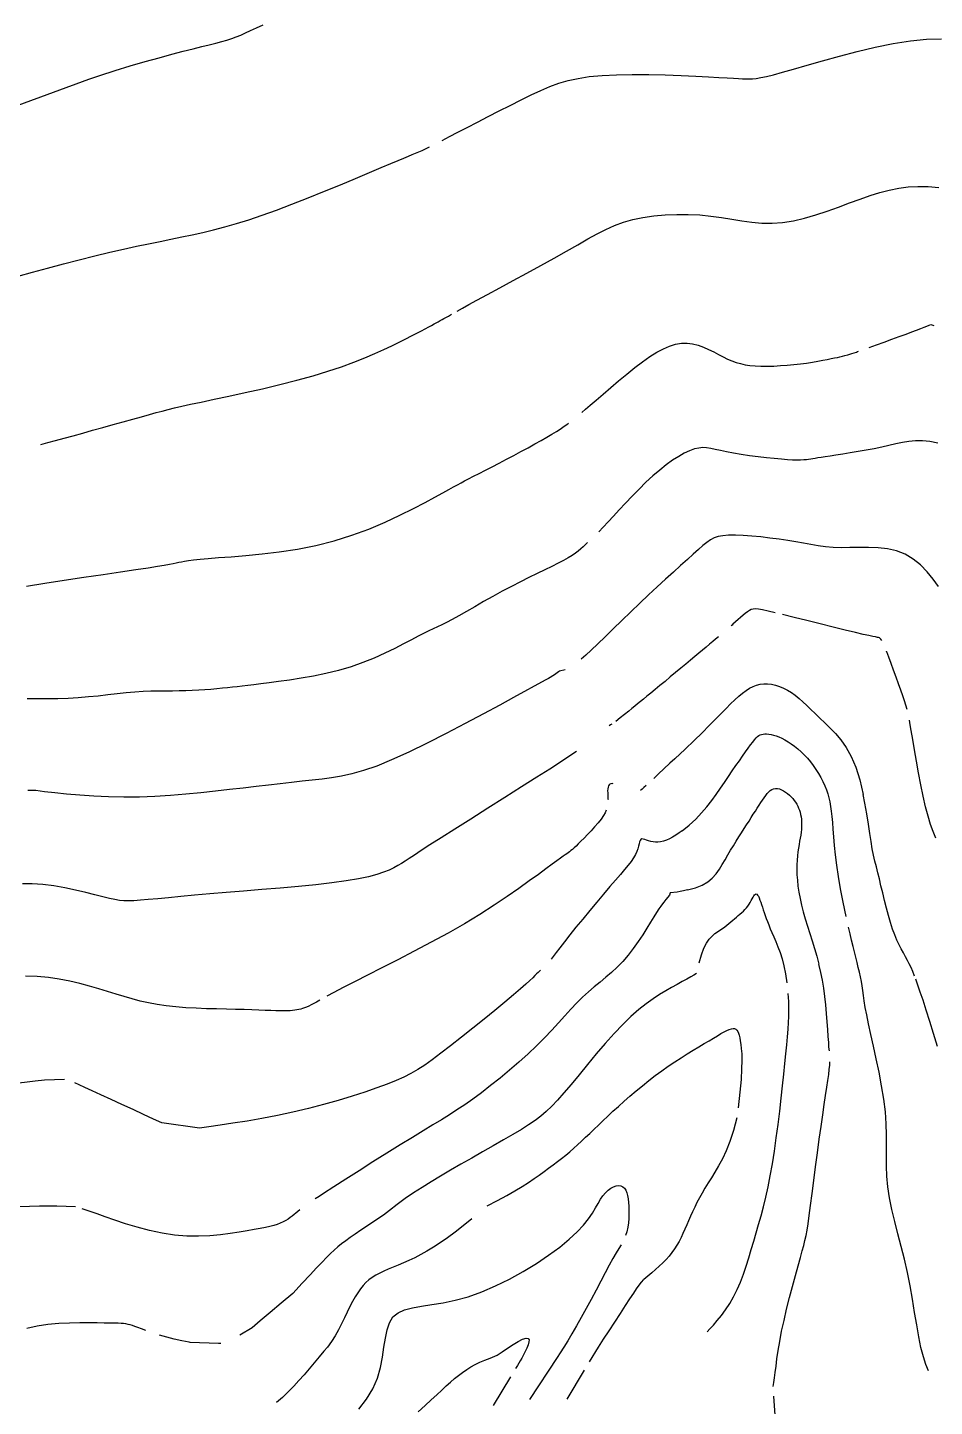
# Model space of a CAD drawing. Header units: millimetres. Extents: x 2235526 to 2245569, y 371981 to 382303.
# Drawn here: x 2244064.1 to 2244211.5, y 378064.1 to 378288.2 of the extents above; entities that cross this region are included whole.
import ezdxf

# ---------------------------------------------------------------- set-up
doc = ezdxf.new("R2010")
doc.units = ezdxf.units.MM
doc.linetypes.add('CONTI', pattern=[0])
for name, color, linetype, transparency in [('163', 10, 'CONTI', 0.7), ('165', 10, 'CONTI', 0.7), ('167', 10, 'CONTI', 0.7), ('169', 10, 'CONTI', 0.7), ('171', 10, 'CONTI', 0.7), ('173', 10, 'CONTI', 0.7), ('175', 10, 'CONTI', 0.7), ('177', 10, 'CONTI', 0.7), ('179', 10, 'CONTI', 0.7), ('181', 10, 'CONTI', 0.7), ('183', 10, 'CONTI', 0.7), ('185', 10, 'CONTI', 0.7), ('187', 10, 'CONTI', 0.7), ('189', 10, 'CONTI', 0.7)]:
    doc.layers.add(name, color=color, linetype=linetype, transparency=transparency)

msp = doc.modelspace()

# ---------------------------------------------------------------- linework, layer by layer
at = {"layer": '163', "elevation": 163}
for points in [[(2244139.31, 378071.95), (2244140.41, 378072.45), (2244141.23, 378073.02), (2244142.12, 378073.61), (2244143.01, 378074.18), (2244143.84, 378074.67), (2244144.57, 378075.03), (2244145.12, 378075.21), (2244145.46, 378075.18), (2244145.61, 378074.97), (2244145.6, 378074.6), (2244145.47, 378074.13), (2244145.26, 378073.6), (2244144.99, 378073.04), (2244144.71, 378072.49), (2244144.43, 378071.98), (2244144.17, 378071.52), (2244143.94, 378071.13), (2244143.73, 378070.79), (2244143.42, 378070.28)], [(2244142.62, 378068.96), (2244139.76, 378064.25)]]:
    msp.add_lwpolyline(points, dxfattribs=at)
at = {"layer": '163'}
msp.add_lwpolyline([(2244127.62, 378063.25), (2244128.74, 378064.28), (2244129.73, 378065.2), (2244130.62, 378066.03), (2244131.42, 378066.78), (2244132.16, 378067.46), (2244132.85, 378068.07), (2244133.51, 378068.64), (2244134.16, 378069.17), (2244134.81, 378069.66), (2244135.48, 378070.12), (2244136.16, 378070.55), (2244136.88, 378070.94), (2244137.63, 378071.31), (2244138.44, 378071.65), (2244139.31, 378071.95)], dxfattribs=at)
at = {"layer": '165'}
msp.add_lwpolyline([(2244117.94, 378063.66), (2244119.22, 378065.31), (2244120.24, 378067), (2244120.96, 378068.72), (2244121.46, 378070.44), (2244121.8, 378072.13), (2244122.04, 378073.74), (2244122.27, 378075.23), (2244122.54, 378076.58), (2244122.93, 378077.73), (2244123.5, 378078.66), (2244124.32, 378079.35), (2244125.38, 378079.83), (2244126.66, 378080.17), (2244128.14, 378080.43), (2244129.81, 378080.68), (2244131.64, 378080.97), (2244133.61, 378081.37), (2244135.71, 378081.94), (2244137.92, 378082.72), (2244140.18, 378083.7), (2244142.45, 378084.82), (2244144.68, 378086.05), (2244146.81, 378087.36), (2244148.8, 378088.69), (2244150.6, 378090.02), (2244152.16, 378091.29), (2244153.44, 378092.48), (2244154.46, 378093.59), (2244155.28, 378094.6), (2244155.92, 378095.53), (2244156.44, 378096.37), (2244156.87, 378097.12), (2244157.25, 378097.79), (2244157.62, 378098.36), (2244158.03, 378098.86), (2244158.45, 378099.26), (2244158.89, 378099.58), (2244159.33, 378099.81), (2244159.76, 378099.95), (2244160.16, 378100), (2244160.53, 378099.95), (2244160.86, 378099.81), (2244161.13, 378099.57), (2244161.34, 378099.25), (2244161.51, 378098.85), (2244161.64, 378098.39), (2244161.73, 378097.86), (2244161.8, 378097.29), (2244161.83, 378096.67), (2244161.85, 378096.02), (2244161.85, 378095.35), (2244161.83, 378094.66), (2244161.77, 378093.96), (2244161.67, 378093.24), (2244161.5, 378092.52), (2244161.3, 378091.89)], dxfattribs=at)
at = {"layer": '165', "elevation": 165}
msp.add_lwpolyline([(2244160.57, 378090.36), (2244160.23, 378089.81), (2244159.79, 378089.09), (2244159.23, 378088.16), (2244158.64, 378087.09), (2244157.98, 378085.85), (2244157.26, 378084.48), (2244156.5, 378083.03), (2244155.71, 378081.52), (2244154.91, 378080.03), (2244154.11, 378078.57), (2244153.34, 378077.21), (2244152.59, 378075.94), (2244151.89, 378074.78), (2244151.25, 378073.74), (2244150.67, 378072.84), (2244150.17, 378072.06), (2244145.67, 378065.23)], dxfattribs=at)
at = {"layer": '167'}
for points in [[(2244138.79, 378096.7), (2244140.49, 378097.59), (2244141.99, 378098.41), (2244143.31, 378099.17), (2244144.47, 378099.87), (2244145.5, 378100.52), (2244146.42, 378101.14), (2244147.26, 378101.72), (2244148.05, 378102.29), (2244148.8, 378102.83), (2244149.52, 378103.37), (2244150.22, 378103.91), (2244150.9, 378104.44), (2244151.57, 378104.98), (2244152.22, 378105.52), (2244152.87, 378106.08), (2244153.51, 378106.65), (2244154.16, 378107.25), (2244154.81, 378107.86), (2244155.48, 378108.5), (2244156.17, 378109.16), (2244156.88, 378109.85), (2244157.63, 378110.56), (2244158.42, 378111.3), (2244159.25, 378112.08), (2244160.13, 378112.88), (2244161.06, 378113.71), (2244162.02, 378114.55), (2244163.02, 378115.39), (2244164.04, 378116.24), (2244165.08, 378117.07), (2244166.13, 378117.88), (2244167.19, 378118.66), (2244168.25, 378119.41), (2244169.3, 378120.12), (2244170.33, 378120.79), (2244171.33, 378121.42), (2244172.29, 378122.01), (2244173.21, 378122.57), (2244174.07, 378123.08), (2244174.86, 378123.55), (2244175.58, 378123.98), (2244176.22, 378124.37), (2244176.8, 378124.7), (2244177.31, 378124.99), (2244177.76, 378125.22), (2244178.15, 378125.4), (2244178.49, 378125.51), (2244178.78, 378125.56), (2244179.02, 378125.54), (2244179.22, 378125.45), (2244179.39, 378125.29), (2244179.53, 378125.07), (2244179.65, 378124.78), (2244179.75, 378124.43), (2244179.85, 378124), (2244179.94, 378123.52), (2244180.03, 378122.96), (2244180.11, 378122.28), (2244180.17, 378121.42), (2244180.19, 378120.34), (2244180.16, 378118.97), (2244180.07, 378117.27), (2244179.89, 378115.17), (2244179.62, 378112.62)], [(2244179.36, 378111), (2244178.82, 378108.95), (2244178.24, 378107.19), (2244177.64, 378105.67), (2244177.03, 378104.36), (2244176.42, 378103.22), (2244175.82, 378102.21), (2244175.24, 378101.29), (2244174.7, 378100.44), (2244174.19, 378099.61), (2244173.73, 378098.8), (2244173.3, 378098.01), (2244172.9, 378097.24), (2244172.53, 378096.48), (2244172.18, 378095.74), (2244171.85, 378095.02), (2244171.54, 378094.3), (2244171.24, 378093.61), (2244170.94, 378092.92), (2244170.63, 378092.25), (2244170.32, 378091.59), (2244169.99, 378090.95), (2244169.64, 378090.32), (2244169.26, 378089.72), (2244168.84, 378089.12), (2244168.38, 378088.55), (2244167.88, 378087.99), (2244167.35, 378087.45), (2244166.78, 378086.9), (2244166.18, 378086.37), (2244165.57, 378085.83), (2244164.93, 378085.28), (2244164.28, 378084.73)], [(2244136.32, 378094.62), (2244134.92, 378093.48), (2244133.6, 378092.45), (2244132.36, 378091.54), (2244131.18, 378090.72), (2244130.07, 378090), (2244129.01, 378089.36), (2244128, 378088.79), (2244127.03, 378088.29), (2244126.09, 378087.85), (2244125.19, 378087.45), (2244124.33, 378087.09), (2244123.52, 378086.75), (2244122.74, 378086.43), (2244122.01, 378086.12), (2244121.34, 378085.8), (2244120.71, 378085.46), (2244120.13, 378085.09), (2244119.6, 378084.69), (2244119.1, 378084.25), (2244118.64, 378083.76), (2244118.2, 378083.22), (2244117.77, 378082.61), (2244117.35, 378081.93), (2244116.94, 378081.18), (2244116.51, 378080.34), (2244116.07, 378079.45), (2244115.62, 378078.5), (2244115.14, 378077.53), (2244114.63, 378076.55), (2244114.08, 378075.59), (2244113.49, 378074.66), (2244112.86, 378073.78)]]:
    msp.add_lwpolyline(points, dxfattribs=at)
at = {"layer": '167', "elevation": 167}
for points in [[(2244155.44, 378071.35), (2244156.89, 378073.78), (2244157.71, 378075.03), (2244158.61, 378076.4), (2244159.54, 378077.82), (2244160.45, 378079.21), (2244161.3, 378080.51), (2244162.02, 378081.63), (2244162.62, 378082.54), (2244163.09, 378083.26), (2244163.49, 378083.82), (2244163.87, 378084.3), (2244164.28, 378084.73)], [(2244112.86, 378073.78), (2244112.26, 378073.08), (2244111.49, 378072.16), (2244110.7, 378071.22), (2244109.89, 378070.26), (2244109.04, 378069.27), (2244108.22, 378068.34), (2244107.37, 378067.4), (2244106.48, 378066.47), (2244105.55, 378065.58), (2244104.59, 378064.74)], [(2244151.82, 378065.3), (2244154.65, 378070.04)]]:
    msp.add_lwpolyline(points, dxfattribs=at)
at = {"layer": '169'}
for points in [[(2244173.25, 378136.19), (2244173.63, 378137.51), (2244174.04, 378138.57), (2244174.46, 378139.4), (2244174.9, 378140.05), (2244175.35, 378140.56), (2244175.79, 378140.95), (2244176.22, 378141.26), (2244176.64, 378141.54), (2244177.03, 378141.81), (2244177.41, 378142.08), (2244177.76, 378142.35), (2244178.09, 378142.61), (2244178.42, 378142.87), (2244178.73, 378143.13), (2244179.03, 378143.38), (2244179.32, 378143.64), (2244179.61, 378143.88), (2244179.89, 378144.13), (2244180.17, 378144.38), (2244180.44, 378144.63), (2244180.69, 378144.89), (2244180.93, 378145.15), (2244181.15, 378145.43), (2244181.36, 378145.72), (2244181.55, 378146.02), (2244181.72, 378146.32), (2244181.87, 378146.61), (2244182.01, 378146.88), (2244182.14, 378147.11), (2244182.27, 378147.28), (2244182.39, 378147.39), (2244182.51, 378147.43), (2244182.63, 378147.37), (2244182.75, 378147.23), (2244182.88, 378147.02), (2244183, 378146.75), (2244183.13, 378146.42), (2244183.26, 378146.06), (2244183.39, 378145.67), (2244183.53, 378145.25), (2244183.67, 378144.82), (2244183.82, 378144.38), (2244183.97, 378143.92), (2244184.15, 378143.43), (2244184.34, 378142.91), (2244184.56, 378142.36), (2244184.8, 378141.76), (2244185.08, 378141.12), (2244185.39, 378140.43), (2244185.72, 378139.67), (2244186.06, 378138.83), (2244186.4, 378137.9), (2244186.74, 378136.86), (2244187.04, 378135.7), (2244187.31, 378134.41), (2244187.53, 378132.97)], [(2244121.96, 378095.22), (2244120.57, 378094.29), (2244119.36, 378093.48), (2244118.3, 378092.77), (2244117.37, 378092.14), (2244116.55, 378091.58), (2244115.82, 378091.06), (2244115.16, 378090.55), (2244114.55, 378090.06), (2244113.96, 378089.54), (2244113.36, 378088.98), (2244112.71, 378088.33), (2244111.97, 378087.55), (2244111.08, 378086.62), (2244110.03, 378085.49), (2244108.75, 378084.13), (2244107.22, 378082.5)]]:
    msp.add_lwpolyline(points, dxfattribs=at)
at = {"layer": '169', "elevation": 169}
for points in [[(2244172.82, 378134.49), (2244172.41, 378134.22), (2244171.88, 378133.92), (2244171.24, 378133.57), (2244170.5, 378133.17), (2244169.66, 378132.71), (2244168.74, 378132.21), (2244167.82, 378131.67), (2244166.82, 378131.07), (2244165.76, 378130.37), (2244164.63, 378129.55), (2244163.43, 378128.6), (2244162.17, 378127.49), (2244160.83, 378126.19), (2244159.43, 378124.71), (2244157.99, 378123.1), (2244156.54, 378121.4), (2244155.11, 378119.69), (2244153.74, 378118.02), (2244152.45, 378116.46), (2244151.28, 378115.07), (2244150.25, 378113.9), (2244149.31, 378112.91), (2244148.42, 378112.05), (2244147.53, 378111.3), (2244146.59, 378110.59), (2244145.55, 378109.88), (2244144.36, 378109.14), (2244142.98, 378108.31), (2244141.44, 378107.42), (2244139.79, 378106.47), (2244138.06, 378105.49), (2244136.3, 378104.49), (2244134.55, 378103.49), (2244132.85, 378102.51), (2244131.24, 378101.56), (2244129.71, 378100.63), (2244128.25, 378099.72), (2244126.85, 378098.81), (2244125.5, 378097.89), (2244124.19, 378096.95), (2244122.91, 378095.98), (2244121.96, 378095.22)], [(2244174.56, 378076.23), (2244175.02, 378076.72), (2244175.58, 378077.34), (2244176.2, 378078.07), (2244176.87, 378078.89), (2244177.55, 378079.82), (2244178.22, 378080.84), (2244178.85, 378081.93), (2244179.43, 378083.1), (2244179.96, 378084.34), (2244180.45, 378085.62), (2244180.9, 378086.94), (2244181.32, 378088.28), (2244181.73, 378089.64), (2244182.13, 378091), (2244182.53, 378092.35), (2244182.93, 378093.71), (2244183.32, 378095.11), (2244183.71, 378096.57), (2244184.09, 378098.12), (2244184.46, 378099.79), (2244184.82, 378101.59), (2244185.16, 378103.55), (2244185.49, 378105.63), (2244185.79, 378107.78), (2244186.08, 378109.96), (2244186.35, 378112.13), (2244186.6, 378114.24), (2244186.83, 378116.24), (2244187.03, 378118.11), (2244187.21, 378119.83), (2244187.37, 378121.41), (2244187.5, 378122.86), (2244187.61, 378124.2), (2244187.7, 378125.42), (2244187.77, 378126.53), (2244187.81, 378127.49), (2244187.84, 378128.37), (2244187.84, 378129.17), (2244187.83, 378129.91), (2244187.8, 378130.58), (2244187.75, 378131.21)], [(2244107.22, 378082.5), (2244105.32, 378080.88), (2244103.54, 378079.37), (2244101.94, 378078.02), (2244100.59, 378076.9), (2244098.62, 378075.73)], [(2244083.31, 378076.48), (2244082.63, 378076.72), (2244082.05, 378076.93), (2244081.57, 378077.11), (2244081.15, 378077.25), (2244080.78, 378077.37), (2244080.44, 378077.46), (2244080.09, 378077.53), (2244079.73, 378077.58), (2244079.32, 378077.61), (2244078.83, 378077.64), (2244078.23, 378077.65), (2244077.48, 378077.66), (2244076.57, 378077.67), (2244075.45, 378077.69), (2244074.11, 378077.7), (2244072.59, 378077.71), (2244070.93, 378077.68), (2244069.19, 378077.59), (2244067.42, 378077.43), (2244065.67, 378077.17), (2244063.99, 378076.79)], [(2244095.16, 378074.33), (2244090.56, 378074.53), (2244090.4, 378074.55), (2244089.18, 378074.77), (2244087.95, 378075.05), (2244086.74, 378075.38), (2244085.58, 378075.72)], [(2244095.55, 378074.35), (2244095.16, 378074.33)]]:
    msp.add_lwpolyline(points, dxfattribs=at)
at = {"layer": '171'}
for points in [[(2244171.39, 378148.08), (2244172.68, 378148.39), (2244173.76, 378148.82), (2244174.66, 378149.36), (2244175.4, 378149.98), (2244176.02, 378150.67), (2244176.55, 378151.42), (2244177.02, 378152.19), (2244177.47, 378152.97), (2244177.92, 378153.74), (2244178.37, 378154.5), (2244178.83, 378155.24), (2244179.28, 378155.97), (2244179.72, 378156.68), (2244180.15, 378157.36), (2244180.57, 378158.02), (2244180.98, 378158.65), (2244181.36, 378159.25), (2244181.72, 378159.82), (2244182.06, 378160.36), (2244182.39, 378160.87), (2244182.7, 378161.35), (2244183, 378161.81), (2244183.28, 378162.24), (2244183.55, 378162.65), (2244183.81, 378163.03), (2244184.07, 378163.39), (2244184.32, 378163.7), (2244184.57, 378163.98), (2244184.82, 378164.21), (2244185.09, 378164.39), (2244185.36, 378164.51), (2244185.66, 378164.56), (2244185.97, 378164.55), (2244186.3, 378164.47), (2244186.63, 378164.34), (2244186.97, 378164.17), (2244187.3, 378163.96), (2244187.63, 378163.72), (2244187.94, 378163.45), (2244188.23, 378163.18), (2244188.49, 378162.89), (2244188.72, 378162.6), (2244188.94, 378162.3), (2244189.12, 378162), (2244189.29, 378161.68), (2244189.43, 378161.36), (2244189.56, 378161.03), (2244189.66, 378160.68), (2244189.75, 378160.32), (2244189.82, 378159.95), (2244189.87, 378159.57), (2244189.9, 378159.17), (2244189.91, 378158.76), (2244189.9, 378158.34), (2244189.88, 378157.9), (2244189.83, 378157.45), (2244189.76, 378156.98), (2244189.68, 378156.49), (2244189.58, 378155.98), (2244189.49, 378155.44), (2244189.39, 378154.87), (2244189.3, 378154.26), (2244189.23, 378153.61), (2244189.17, 378152.91), (2244189.14, 378152.16), (2244189.13, 378151.36), (2244189.16, 378150.51), (2244189.22, 378149.62), (2244189.32, 378148.68), (2244189.47, 378147.69), (2244189.65, 378146.67), (2244189.89, 378145.6), (2244190.18, 378144.5), (2244190.51, 378143.36), (2244190.86, 378142.19), (2244191.24, 378140.99), (2244191.63, 378139.77), (2244192.01, 378138.53), (2244192.38, 378137.27), (2244192.73, 378135.99)], [(2244185.32, 378065.79), (2244185.68, 378061.2)]]:
    msp.add_lwpolyline(points, dxfattribs=at)
at = {"layer": '171', "elevation": 171}
for points in [[(2244171.39, 378148.08), (2244171.38, 378148.08), (2244170.73, 378147.92), (2244170.17, 378147.8), (2244169.69, 378147.72), (2244168.56, 378147.59), (2244168.43, 378147.23), (2244167.83, 378146.48), (2244167.69, 378146.3), (2244167.51, 378146.08), (2244167.3, 378145.8), (2244167.04, 378145.43), (2244166.73, 378144.97), (2244166.35, 378144.39), (2244165.9, 378143.68), (2244165.37, 378142.82), (2244164.76, 378141.83), (2244164.08, 378140.77), (2244163.34, 378139.66), (2244162.55, 378138.54), (2244161.72, 378137.46), (2244160.85, 378136.44), (2244159.96, 378135.51), (2244159.04, 378134.66), (2244158.11, 378133.87), (2244157.16, 378133.09), (2244156.21, 378132.32), (2244155.26, 378131.51), (2244154.3, 378130.65), (2244153.36, 378129.71), (2244152.4, 378128.7), (2244151.42, 378127.62), (2244150.39, 378126.47), (2244149.29, 378125.27), (2244148.11, 378124.02), (2244146.84, 378122.73), (2244145.45, 378121.41), (2244143.97, 378120.08), (2244142.44, 378118.76), (2244140.9, 378117.47), (2244139.36, 378116.25), (2244137.87, 378115.1), (2244136.47, 378114.06), (2244135.16, 378113.14), (2244133.9, 378112.3), (2244132.66, 378111.51), (2244131.36, 378110.71), (2244129.97, 378109.86), (2244128.41, 378108.92), (2244126.65, 378107.85), (2244124.65, 378106.62), (2244122.48, 378105.26), (2244120.23, 378103.85), (2244117.98, 378102.43), (2244115.84, 378101.07), (2244113.89, 378099.82), (2244112.23, 378098.74), (2244111.5, 378098.26), (2244110.87, 378097.84)], [(2244194.42, 378121.89), (2244194.36, 378122.51), (2244194.31, 378123.25), (2244194.24, 378124.24), (2244194.17, 378125.38), (2244194.08, 378126.63), (2244193.98, 378127.97), (2244193.85, 378129.36), (2244193.7, 378130.75), (2244193.52, 378132.11), (2244193.3, 378133.42), (2244193.05, 378134.65), (2244192.78, 378135.79), (2244192.73, 378135.99)], [(2244185.27, 378067.37), (2244185.33, 378067.67), (2244185.4, 378068.02), (2244185.51, 378068.76), (2244185.62, 378069.65), (2244185.75, 378070.69), (2244185.91, 378071.88), (2244186.1, 378073.22), (2244186.35, 378074.7), (2244186.66, 378076.33), (2244187.05, 378078.09), (2244187.48, 378079.94), (2244187.95, 378081.81), (2244188.43, 378083.64), (2244188.9, 378085.38), (2244189.33, 378086.95), (2244189.71, 378088.3), (2244190.01, 378089.39), (2244190.26, 378090.3), (2244190.46, 378091.1), (2244190.63, 378091.89), (2244190.79, 378092.77), (2244190.95, 378093.82), (2244191.14, 378095.14), (2244191.36, 378096.79), (2244191.62, 378098.71), (2244191.89, 378100.83), (2244192.19, 378103.06), (2244192.48, 378105.32), (2244192.78, 378107.54), (2244193.07, 378109.62), (2244193.34, 378111.5), (2244193.59, 378113.19), (2244193.81, 378114.67), (2244194.01, 378115.98), (2244194.17, 378117.11), (2244194.31, 378118.08), (2244194.41, 378118.89), (2244194.47, 378119.56), (2244194.49, 378120.13)], [(2244071.93, 378096.55), (2244068.88, 378096.65), (2244067.59, 378096.66), (2244066.08, 378096.66), (2244064.41, 378096.62), (2244062.65, 378096.55)], [(2244108.37, 378096.08), (2244108.01, 378095.79), (2244107.72, 378095.54), (2244107.44, 378095.3), (2244107.14, 378095.06), (2244106.81, 378094.81), (2244106.46, 378094.57), (2244106.07, 378094.33), (2244105.64, 378094.1), (2244105.19, 378093.9), (2244104.69, 378093.71), (2244104.13, 378093.54), (2244103.5, 378093.38), (2244102.77, 378093.22), (2244101.92, 378093.06), (2244100.95, 378092.88), (2244099.81, 378092.67), (2244098.52, 378092.44), (2244097.06, 378092.21), (2244095.47, 378092.01), (2244093.75, 378091.85), (2244091.92, 378091.78), (2244090.01, 378091.81), (2244088.02, 378091.97), (2244085.98, 378092.29), (2244083.94, 378092.72), (2244081.94, 378093.25), (2244080.03, 378093.81), (2244078.28, 378094.39), (2244076.72, 378094.93), (2244075.41, 378095.4), (2244072.98, 378096.25)]]:
    msp.add_lwpolyline(points, dxfattribs=at)
at = {"layer": '173'}
msp.add_lwpolyline([(2244170.48, 378157.65), (2244171.65, 378158.59), (2244172.71, 378159.57), (2244173.66, 378160.56), (2244174.53, 378161.56), (2244175.32, 378162.57), (2244176.05, 378163.58), (2244176.74, 378164.57), (2244177.39, 378165.54), (2244178.03, 378166.48), (2244178.65, 378167.39), (2244179.24, 378168.25), (2244179.8, 378169.06), (2244180.32, 378169.82), (2244180.8, 378170.5), (2244181.24, 378171.12), (2244181.62, 378171.65), (2244181.96, 378172.09), (2244182.24, 378172.46), (2244182.5, 378172.75), (2244182.73, 378172.97), (2244182.94, 378173.14), (2244183.16, 378173.26), (2244183.39, 378173.34), (2244183.64, 378173.39), (2244183.92, 378173.42), (2244184.23, 378173.42), (2244184.58, 378173.39), (2244184.95, 378173.32), (2244185.34, 378173.23), (2244185.77, 378173.09), (2244186.22, 378172.92), (2244186.69, 378172.71), (2244187.19, 378172.44), (2244187.7, 378172.14), (2244188.23, 378171.79), (2244188.76, 378171.4), (2244189.3, 378170.97), (2244189.83, 378170.5), (2244190.35, 378169.99), (2244190.85, 378169.45), (2244191.34, 378168.87), (2244191.81, 378168.26), (2244192.24, 378167.63), (2244192.65, 378166.98), (2244193.03, 378166.31), (2244193.37, 378165.65), (2244193.68, 378164.99), (2244193.94, 378164.33), (2244194.16, 378163.68), (2244194.34, 378163.03), (2244194.49, 378162.35), (2244194.61, 378161.63), (2244194.72, 378160.85), (2244194.82, 378159.98), (2244194.91, 378159), (2244195, 378157.91), (2244195.1, 378156.68), (2244195.22, 378155.3), (2244195.38, 378153.77), (2244195.58, 378152.08), (2244195.84, 378150.24), (2244196.17, 378148.25), (2244196.59, 378146.08), (2244197.1, 378143.75)], dxfattribs=at)
at = {"layer": '173', "elevation": 173}
for points in [[(2244170.48, 378157.65), (2244170.02, 378157.31), (2244169.47, 378156.94), (2244168.93, 378156.62), (2244168.42, 378156.36), (2244167.93, 378156.15), (2244167.45, 378155.99), (2244167, 378155.89), (2244166.57, 378155.83), (2244166.16, 378155.83), (2244165.76, 378155.87), (2244165.39, 378155.95), (2244165.04, 378156.06), (2244164.72, 378156.17), (2244164.43, 378156.27), (2244164.17, 378156.33), (2244163.96, 378156.34), (2244163.79, 378156.27), (2244163.66, 378156.11), (2244163.57, 378155.87), (2244163.49, 378155.56), (2244163.4, 378155.18), (2244163.28, 378154.75), (2244163.12, 378154.29), (2244162.9, 378153.79), (2244162.6, 378153.26), (2244162.21, 378152.7), (2244161.73, 378152.08), (2244161.15, 378151.38), (2244160.46, 378150.58), (2244159.67, 378149.66), (2244158.75, 378148.6), (2244157.72, 378147.39), (2244156.62, 378146.07), (2244155.47, 378144.7), (2244154.33, 378143.32), (2244153.24, 378141.98), (2244152.23, 378140.74), (2244151.36, 378139.64), (2244150.59, 378138.66), (2244150, 378137.87), (2244149.55, 378137.26), (2244149.21, 378136.79)], [(2244210.55, 378069.91), (2244210.11, 378070.96), (2244209.7, 378072.17), (2244209.31, 378073.71), (2244208.95, 378075.46), (2244208.61, 378077.37), (2244208.27, 378079.41), (2244207.92, 378081.54), (2244207.54, 378083.71), (2244207.11, 378085.89), (2244206.62, 378088.04), (2244206.1, 378090.14), (2244205.57, 378092.19), (2244205.06, 378094.19), (2244204.6, 378096.13), (2244204.22, 378098), (2244203.94, 378099.8), (2244203.78, 378101.52), (2244203.71, 378103.19), (2244203.7, 378104.85), (2244203.72, 378106.53), (2244203.72, 378108.26), (2244203.66, 378110.07), (2244203.52, 378112), (2244203.26, 378114.07), (2244202.91, 378116.23), (2244202.5, 378118.42), (2244202.04, 378120.59), (2244201.59, 378122.66), (2244201.16, 378124.58), (2244200.78, 378126.29), (2244200.49, 378127.75), (2244200.26, 378128.97), (2244200.09, 378130.02), (2244199.96, 378130.91), (2244199.84, 378131.71), (2244199.74, 378132.45), (2244199.62, 378133.17), (2244199.47, 378133.91), (2244199.3, 378134.67), (2244199.12, 378135.47), (2244198.92, 378136.28), (2244198.71, 378137.12), (2244198.49, 378137.99), (2244198.27, 378138.88), (2244198.03, 378139.87), (2244197.79, 378140.9), (2244197.54, 378142)], [(2244147.5, 378135.03), (2244147.29, 378134.85), (2244147.08, 378134.66), (2244146.85, 378134.43), (2244146.58, 378134.15), (2244146.22, 378133.79), (2244145.74, 378133.33), (2244145.09, 378132.73), (2244144.22, 378131.96), (2244143.1, 378131), (2244141.7, 378129.82), (2244140.07, 378128.48), (2244138.3, 378127.05), (2244136.46, 378125.57), (2244134.63, 378124.11), (2244132.87, 378122.74), (2244131.27, 378121.51), (2244129.88, 378120.47), (2244128.66, 378119.6), (2244127.52, 378118.86), (2244126.42, 378118.22), (2244125.26, 378117.64), (2244124, 378117.07), (2244122.55, 378116.5), (2244120.86, 378115.87), (2244118.95, 378115.21), (2244116.85, 378114.53), (2244114.6, 378113.85), (2244112.23, 378113.17), (2244109.76, 378112.53), (2244107.24, 378111.93), (2244104.71, 378111.39), (2244102.2, 378110.91), (2244099.78, 378110.49), (2244097.5, 378110.13), (2244095.42, 378109.82), (2244093.59, 378109.56), (2244092.07, 378109.36), (2244085.92, 378110.21), (2244084.56, 378110.82), (2244082.98, 378111.55), (2244081.25, 378112.35), (2244079.45, 378113.17), (2244077.69, 378113.99), (2244076.04, 378114.75), (2244074.6, 378115.42), (2244073.42, 378115.96), (2244072.5, 378116.38), (2244071.79, 378116.7)], [(2244070.14, 378117.27), (2244066.88, 378117.12), (2244065.37, 378116.96), (2244063.6, 378116.77), (2244061.65, 378116.54), (2244059.62, 378116.29), (2244057.62, 378116.03), (2244055.73, 378115.75), (2244054.07, 378115.48), (2244052.7, 378115.19), (2244051.55, 378114.88), (2244050.54, 378114.5), (2244049.59, 378114.02), (2244048.59, 378113.41), (2244047.47, 378112.62), (2244046.13, 378111.64), (2244044.52, 378110.43), (2244042.69, 378109.06), (2244040.75, 378107.6), (2244038.79, 378106.12), (2244036.91, 378104.7), (2244035.2, 378103.41), (2244033.75, 378102.31), (2244031.73, 378100.8)]]:
    msp.add_lwpolyline(points, dxfattribs=at)
at = {"layer": '175'}
msp.add_lwpolyline([(2244169.31, 378169.38), (2244170.96, 378170.92), (2244172.43, 378172.33), (2244173.73, 378173.6), (2244174.88, 378174.75), (2244175.9, 378175.78), (2244176.81, 378176.7), (2244177.63, 378177.53), (2244178.37, 378178.28), (2244179.06, 378178.94), (2244179.7, 378179.53), (2244180.31, 378180.05), (2244180.89, 378180.49), (2244181.45, 378180.85), (2244182.01, 378181.14), (2244182.58, 378181.35), (2244183.16, 378181.49), (2244183.76, 378181.56), (2244184.38, 378181.55), (2244185.02, 378181.47), (2244185.67, 378181.32), (2244186.32, 378181.11), (2244186.97, 378180.84), (2244187.61, 378180.51), (2244188.25, 378180.12), (2244188.88, 378179.68), (2244189.5, 378179.18), (2244190.12, 378178.64), (2244190.76, 378178.04), (2244191.42, 378177.4), (2244192.12, 378176.71), (2244192.86, 378175.98), (2244193.66, 378175.21), (2244194.51, 378174.39), (2244195.4, 378173.49), (2244196.3, 378172.44), (2244197.17, 378171.22), (2244197.99, 378169.76), (2244198.74, 378168.03), (2244199.38, 378165.97), (2244199.89, 378163.54)], dxfattribs=at)
at = {"layer": '175', "elevation": 175}
for points in [[(2244169.31, 378169.38), (2244168.5, 378168.65), (2244167.54, 378167.76), (2244166.66, 378166.94), (2244165.87, 378166.19)], [(2244159.31, 378165.3), (2244159.1, 378165.33), (2244158.92, 378165.31), (2244158.76, 378165.25), (2244158.63, 378165.15), (2244158.52, 378164.97), (2244158.45, 378164.74), (2244158.41, 378164.46), (2244158.39, 378164.15), (2244158.4, 378163.81), (2244158.41, 378163.46), (2244158.43, 378163.09), (2244158.44, 378162.93), (2244158.45, 378162.76)], [(2244164.67, 378165.05), (2244164.29, 378164.7), (2244163.99, 378164.42), (2244163.75, 378164.21)], [(2244208.27, 378134.06), (2244207.98, 378134.8), (2244207.69, 378135.45), (2244207.41, 378136.04), (2244207.13, 378136.6), (2244206.8, 378137.2), (2244206.46, 378137.82), (2244206.11, 378138.46), (2244205.75, 378139.15), (2244205.39, 378139.91), (2244205.04, 378140.75), (2244204.69, 378141.7), (2244204.34, 378142.76), (2244204.01, 378143.91), (2244203.69, 378145.11), (2244203.39, 378146.34), (2244203.09, 378147.56), (2244202.81, 378148.74), (2244202.55, 378149.84), (2244202.3, 378150.86), (2244202.06, 378151.81), (2244201.83, 378152.74), (2244201.62, 378153.7), (2244201.4, 378154.74), (2244201.19, 378155.9), (2244200.98, 378157.22), (2244200.76, 378158.74), (2244200.51, 378160.41), (2244200.19, 378162.18), (2244199.89, 378163.54)], [(2244158.17, 378161), (2244157.98, 378160.59), (2244157.72, 378160.14), (2244157.31, 378159.56), (2244156.82, 378158.94), (2244156.27, 378158.3), (2244155.69, 378157.66), (2244155.12, 378157.05), (2244154.56, 378156.48), (2244154.05, 378155.97), (2244153.62, 378155.54), (2244153.25, 378155.18), (2244152.94, 378154.89), (2244152.66, 378154.64), (2244152.42, 378154.44), (2244152.2, 378154.26), (2244151.98, 378154.1), (2244151.76, 378153.94), (2244151.5, 378153.75), (2244151.16, 378153.52), (2244150.72, 378153.2), (2244150.12, 378152.78), (2244149.35, 378152.22), (2244148.36, 378151.49), (2244147.13, 378150.59), (2244145.66, 378149.51), (2244143.96, 378148.3), (2244142.05, 378146.97), (2244139.93, 378145.56), (2244137.61, 378144.08), (2244135.12, 378142.57), (2244132.47, 378141.05), (2244129.72, 378139.55), (2244126.96, 378138.09), (2244124.27, 378136.7), (2244121.71, 378135.4), (2244119.37, 378134.22), (2244117.33, 378133.19), (2244115.41, 378132.2), (2244113.91, 378131.4), (2244112.76, 378130.77)], [(2244111.6, 378130.12), (2244111.07, 378129.82), (2244110.63, 378129.58), (2244110.21, 378129.36), (2244109.83, 378129.18), (2244109.47, 378129.03), (2244109.13, 378128.9), (2244108.81, 378128.79), (2244108.5, 378128.7), (2244108.19, 378128.63), (2244107.87, 378128.56), (2244107.54, 378128.51), (2244107.18, 378128.46), (2244106.78, 378128.43), (2244106.32, 378128.41), (2244105.79, 378128.4), (2244105.17, 378128.41), (2244104.46, 378128.43), (2244103.65, 378128.45), (2244102.73, 378128.49), (2244101.71, 378128.53), (2244100.57, 378128.57), (2244099.31, 378128.61), (2244097.93, 378128.65), (2244096.43, 378128.68), (2244094.84, 378128.72), (2244093.18, 378128.76), (2244091.5, 378128.83), (2244089.83, 378128.92), (2244088.19, 378129.04), (2244086.63, 378129.21), (2244085.16, 378129.43), (2244083.77, 378129.69), (2244082.43, 378130), (2244081.12, 378130.34), (2244079.82, 378130.72), (2244078.5, 378131.12), (2244077.13, 378131.55), (2244075.69, 378131.99), (2244074.19, 378132.44), (2244072.61, 378132.86), (2244070.97, 378133.25), (2244069.27, 378133.58), (2244067.5, 378133.84), (2244065.66, 378134), (2244063.77, 378134.05)], [(2244212.02, 378122.63), (2244211.37, 378124.7), (2244210.75, 378126.69), (2244210.17, 378128.52), (2244209.64, 378130.16), (2244209.2, 378131.47), (2244208.82, 378132.59), (2244208.47, 378133.54)]]:
    msp.add_lwpolyline(points, dxfattribs=at)
at = {"layer": '177', "elevation": 177}
for points in [[(2244185.59, 378193.11), (2244184.45, 378193.38), (2244183.58, 378193.57), (2244182.92, 378193.68), (2244182.42, 378193.72), (2244182.04, 378193.69), (2244181.72, 378193.6), (2244181.43, 378193.45), (2244181.11, 378193.24), (2244180.76, 378192.98), (2244180.39, 378192.68), (2244180, 378192.35), (2244179.6, 378191.99), (2244179.18, 378191.61), (2244178.75, 378191.23), (2244178.6, 378191.09), (2244178.44, 378190.95)], [(2244202.94, 378188.6), (2244202.8, 378188.8), (2244202.68, 378188.93), (2244202.56, 378189.01), (2244202.43, 378189.06), (2244202.23, 378189.1), (2244201.94, 378189.16), (2244201.48, 378189.25), (2244200.82, 378189.39), (2244199.9, 378189.59), (2244198.68, 378189.87), (2244197, 378190.27), (2244195.04, 378190.76), (2244192.92, 378191.28), (2244190.77, 378191.82), (2244188.69, 378192.34), (2244186.83, 378192.81)], [(2244176.38, 378189.19), (2244175.93, 378188.81), (2244175.47, 378188.42), (2244174.95, 378187.98), (2244174.4, 378187.52), (2244173.82, 378187.04), (2244173.21, 378186.52), (2244172.56, 378185.98), (2244171.86, 378185.39), (2244171.1, 378184.76), (2244170.29, 378184.09), (2244169.44, 378183.38), (2244168.57, 378182.66), (2244167.71, 378181.95), (2244166.87, 378181.27), (2244166.09, 378180.62), (2244165.38, 378180.04), (2244164.77, 378179.53), (2244164.22, 378179.08), (2244163.73, 378178.68), (2244163.26, 378178.3), (2244162.8, 378177.92), (2244162.33, 378177.53), (2244161.81, 378177.1), (2244161.15, 378176.57), (2244160.44, 378176), (2244159.7, 378175.44)], [(2244207.04, 378177.39), (2244206.86, 378178.07), (2244206.64, 378178.77), (2244206.36, 378179.58), (2244206.04, 378180.51), (2244205.67, 378181.55), (2244205.27, 378182.65), (2244204.86, 378183.78), (2244204.46, 378184.87), (2244204.08, 378185.87), (2244203.75, 378186.74), (2244203.73, 378186.79), (2244203.71, 378186.84)], [(2244211.74, 378156.45), (2244211.3, 378157.53), (2244210.88, 378158.71), (2244210.47, 378160.05), (2244210.07, 378161.57), (2244209.67, 378163.29), (2244209.28, 378165.15), (2244208.91, 378167.07), (2244208.56, 378168.99), (2244208.24, 378170.82), (2244207.96, 378172.5), (2244207.71, 378173.95), (2244207.55, 378174.86), (2244207.42, 378175.63)], [(2244159.08, 378175.01), (2244158.85, 378174.86), (2244158.62, 378174.71)], [(2244153.32, 378170.57), (2244148.99, 378167.7), (2244146.89, 378166.37), (2244144.41, 378164.81), (2244141.69, 378163.1), (2244138.89, 378161.33), (2244136.13, 378159.58), (2244133.56, 378157.95), (2244131.32, 378156.52), (2244129.51, 378155.36), (2244128.1, 378154.44), (2244127, 378153.72), (2244126.15, 378153.16), (2244125.46, 378152.72), (2244124.86, 378152.34), (2244124.27, 378152), (2244123.62, 378151.65), (2244122.87, 378151.29), (2244121.96, 378150.93), (2244120.85, 378150.56), (2244119.51, 378150.21), (2244117.87, 378149.86), (2244115.9, 378149.52), (2244113.58, 378149.21), (2244110.97, 378148.91), (2244108.14, 378148.63), (2244105.18, 378148.36), (2244102.18, 378148.11), (2244099.22, 378147.86), (2244096.37, 378147.63), (2244093.72, 378147.4), (2244091.27, 378147.18), (2244089.04, 378146.98), (2244087.04, 378146.79), (2244085.27, 378146.63), (2244083.73, 378146.49), (2244082.45, 378146.39), (2244081.4, 378146.31), (2244080.53, 378146.28), (2244079.77, 378146.29), (2244079.05, 378146.36), (2244078.29, 378146.48), (2244077.42, 378146.67), (2244076.36, 378146.93), (2244075.06, 378147.25), (2244073.56, 378147.63), (2244071.92, 378148.01), (2244070.17, 378148.38), (2244068.38, 378148.7), (2244066.6, 378148.94), (2244064.88, 378149.06), (2244063.27, 378149.05)]]:
    msp.add_lwpolyline(points, dxfattribs=at)
at = {"layer": '179', "elevation": 179}
for points in [[(2244212.17, 378197.37), (2244211.31, 378198.58), (2244210.34, 378199.76), (2244209.25, 378200.86), (2244208.06, 378201.83), (2244206.76, 378202.6), (2244205.35, 378203.14), (2244203.86, 378203.48), (2244202.33, 378203.65), (2244200.78, 378203.72), (2244199.24, 378203.71), (2244197.75, 378203.68), (2244196.33, 378203.67), (2244195.02, 378203.72), (2244193.78, 378203.83), (2244192.58, 378203.98), (2244191.41, 378204.17), (2244190.21, 378204.38), (2244188.98, 378204.6), (2244187.66, 378204.82), (2244186.25, 378205.04), (2244184.77, 378205.23), (2244183.28, 378205.41), (2244181.82, 378205.55), (2244180.42, 378205.65), (2244179.15, 378205.7), (2244178.03, 378205.69), (2244177.11, 378205.62), (2244176.34, 378205.47), (2244175.69, 378205.25), (2244175.09, 378204.93), (2244174.5, 378204.52), (2244173.87, 378204), (2244173.16, 378203.37), (2244172.31, 378202.62), (2244171.34, 378201.76), (2244170.25, 378200.79), (2244169.07, 378199.72), (2244167.8, 378198.56), (2244166.46, 378197.32), (2244165.05, 378196.01), (2244163.61, 378194.63), (2244162.15, 378193.23), (2244160.7, 378191.83), (2244159.3, 378190.48), (2244157.98, 378189.2), (2244156.77, 378188.03), (2244155.69, 378187.01), (2244154.83, 378186.22), (2244154.1, 378185.57)], [(2244148.76, 378182.41), (2244148.21, 378182.16), (2244143.09, 378179.33), (2244140.84, 378178.09), (2244138.19, 378176.65), (2244135.25, 378175.08), (2244132.16, 378173.47), (2244129.05, 378171.89), (2244126.05, 378170.43), (2244123.28, 378169.18), (2244120.85, 378168.19), (2244118.73, 378167.45), (2244116.84, 378166.91), (2244115.13, 378166.52), (2244113.53, 378166.25), (2244111.97, 378166.05), (2244110.39, 378165.88), (2244108.74, 378165.71), (2244107, 378165.51), (2244105.17, 378165.31), (2244103.25, 378165.09), (2244101.24, 378164.86), (2244099.14, 378164.62), (2244096.93, 378164.37), (2244094.63, 378164.11), (2244092.25, 378163.86), (2244089.81, 378163.62), (2244087.32, 378163.42), (2244084.81, 378163.25), (2244082.29, 378163.15), (2244079.77, 378163.11), (2244077.29, 378163.16), (2244074.89, 378163.27), (2244072.59, 378163.43), (2244070.46, 378163.62), (2244068.53, 378163.82), (2244066.85, 378164.01), (2244065.45, 378164.19), (2244064.15, 378164.24)], [(2244151.46, 378183.81), (2244150.58, 378183.59), (2244150.39, 378183.49), (2244150.19, 378183.35), (2244149.97, 378183.19), (2244149.75, 378183.03), (2244148.76, 378182.41)]]:
    msp.add_lwpolyline(points, dxfattribs=at)
at = {"layer": '181', "elevation": 181}
for points in [[(2244212.04, 378220.63), (2244210.76, 378220.9), (2244209.56, 378221.03), (2244208.43, 378221.04), (2244207.35, 378220.94), (2244206.29, 378220.77), (2244205.22, 378220.54), (2244204.11, 378220.29), (2244202.94, 378220.02), (2244201.7, 378219.76), (2244200.4, 378219.51), (2244199.1, 378219.29), (2244197.82, 378219.07), (2244196.6, 378218.88), (2244195.49, 378218.71), (2244194.53, 378218.56), (2244193.73, 378218.44), (2244193.08, 378218.33), (2244192.56, 378218.25), (2244192.12, 378218.18), (2244191.74, 378218.12), (2244191.4, 378218.06), (2244191.05, 378218.02), (2244190.68, 378217.97), (2244190.25, 378217.94), (2244189.75, 378217.91), (2244189.16, 378217.9), (2244188.45, 378217.92), (2244187.62, 378217.96), (2244186.62, 378218.03), (2244185.47, 378218.14), (2244184.19, 378218.27), (2244182.84, 378218.44), (2244181.46, 378218.62), (2244180.11, 378218.82), (2244178.84, 378219.03), (2244177.7, 378219.24), (2244176.72, 378219.45), (2244175.88, 378219.64), (2244175.14, 378219.8), (2244174.47, 378219.9), (2244173.83, 378219.93), (2244173.18, 378219.87), (2244172.48, 378219.71), (2244171.7, 378219.43), (2244170.85, 378219.03), (2244169.93, 378218.51), (2244168.95, 378217.88), (2244167.92, 378217.14), (2244166.85, 378216.29), (2244165.75, 378215.35), (2244164.62, 378214.3), (2244163.49, 378213.2), (2244162.38, 378212.06), (2244161.3, 378210.92), (2244160.27, 378209.82), (2244159.32, 378208.79), (2244158.46, 378207.87), (2244157.64, 378207), (2244156.94, 378206.27)], [(2244155.14, 378204.51), (2244154.94, 378204.33), (2244154.75, 378204.15), (2244154.39, 378203.81), (2244154.01, 378203.47), (2244153.61, 378203.13), (2244153.14, 378202.78), (2244152.61, 378202.42), (2244151.97, 378202.02), (2244151.21, 378201.6), (2244150.32, 378201.14), (2244149.3, 378200.63), (2244148.16, 378200.08), (2244146.92, 378199.49), (2244145.59, 378198.84), (2244144.2, 378198.14), (2244142.74, 378197.39), (2244141.24, 378196.58), (2244139.72, 378195.74), (2244138.23, 378194.9), (2244136.79, 378194.08), (2244135.44, 378193.3), (2244134.2, 378192.6), (2244133.12, 378192.01), (2244132.21, 378191.53), (2244131.43, 378191.14), (2244130.73, 378190.81), (2244130.05, 378190.49), (2244129.35, 378190.16), (2244128.55, 378189.78), (2244127.62, 378189.3), (2244126.51, 378188.71), (2244125.23, 378188.03), (2244123.78, 378187.28), (2244122.19, 378186.51), (2244120.46, 378185.73), (2244118.62, 378184.99), (2244116.69, 378184.31), (2244114.67, 378183.73), (2244112.61, 378183.23), (2244110.57, 378182.81), (2244108.57, 378182.45), (2244106.67, 378182.16), (2244104.92, 378181.92), (2244103.36, 378181.72), (2244102.03, 378181.55), (2244100.88, 378181.4), (2244099.89, 378181.28), (2244099.01, 378181.18), (2244098.2, 378181.08), (2244097.42, 378180.99), (2244096.62, 378180.91), (2244095.77, 378180.82), (2244094.87, 378180.73), (2244093.92, 378180.65), (2244092.94, 378180.57), (2244091.93, 378180.5), (2244090.89, 378180.45), (2244089.83, 378180.41), (2244088.75, 378180.39), (2244087.66, 378180.38), (2244086.53, 378180.38), (2244085.37, 378180.37), (2244084.15, 378180.34), (2244082.89, 378180.28), (2244081.56, 378180.2), (2244080.16, 378180.07), (2244078.69, 378179.92), (2244077.17, 378179.75), (2244075.6, 378179.57), (2244074, 378179.41), (2244072.36, 378179.27), (2244070.69, 378179.18), (2244069.02, 378179.12), (2244067.34, 378179.11), (2244065.67, 378179.11), (2244064.03, 378179.1)]]:
    msp.add_lwpolyline(points, dxfattribs=at)
at = {"layer": '183', "elevation": 183}
for points in [[(2244200.87, 378236.19), (2244202.08, 378236.62), (2244203.34, 378237.07), (2244204.59, 378237.53), (2244205.79, 378237.97), (2244206.88, 378238.37), (2244207.81, 378238.73), (2244208.6, 378239.03), (2244209.26, 378239.29), (2244209.81, 378239.5), (2244210.25, 378239.67), (2244210.62, 378239.81), (2244210.92, 378239.92), (2244211.4, 378239.77)], [(2244154.2, 378225.66), (2244154.81, 378226.18), (2244155.56, 378226.82), (2244156.54, 378227.67), (2244157.66, 378228.64), (2244158.88, 378229.7), (2244160.16, 378230.8), (2244161.48, 378231.89), (2244162.79, 378232.94), (2244164.06, 378233.9), (2244165.26, 378234.73), (2244166.38, 378235.44), (2244167.44, 378236.01), (2244168.46, 378236.44), (2244169.43, 378236.74), (2244170.37, 378236.9), (2244171.29, 378236.93), (2244172.2, 378236.81), (2244173.09, 378236.58), (2244173.96, 378236.26), (2244174.8, 378235.89), (2244175.62, 378235.48), (2244176.41, 378235.07), (2244177.16, 378234.68), (2244177.88, 378234.33), (2244178.57, 378234.03), (2244179.26, 378233.78), (2244179.97, 378233.58), (2244180.71, 378233.41), (2244181.5, 378233.29), (2244182.36, 378233.21), (2244183.31, 378233.17), (2244184.33, 378233.17), (2244185.39, 378233.19), (2244186.48, 378233.25), (2244187.58, 378233.33), (2244188.67, 378233.43), (2244189.73, 378233.55), (2244190.73, 378233.68), (2244191.68, 378233.83), (2244192.56, 378233.98), (2244193.37, 378234.13), (2244194.09, 378234.27), (2244194.74, 378234.4), (2244195.28, 378234.51), (2244195.74, 378234.6), (2244196.14, 378234.69), (2244196.53, 378234.77), (2244196.95, 378234.88), (2244197.44, 378235.03), (2244198.05, 378235.22), (2244198.82, 378235.47), (2244199, 378235.54), (2244199.18, 378235.6)], [(2244063.95, 378197.42), (2244066.9, 378197.89), (2244070.05, 378198.38), (2244073.26, 378198.86), (2244076.38, 378199.32), (2244079.24, 378199.75), (2244081.72, 378200.12), (2244083.69, 378200.42), (2244085.21, 378200.66), (2244086.34, 378200.85), (2244087.17, 378201), (2244087.78, 378201.12), (2244088.26, 378201.22), (2244088.68, 378201.31), (2244089.12, 378201.39), (2244089.63, 378201.48), (2244090.27, 378201.58), (2244091.1, 378201.68), (2244092.15, 378201.8), (2244093.49, 378201.92), (2244095.17, 378202.06), (2244097.22, 378202.21), (2244099.59, 378202.41), (2244102.22, 378202.66), (2244105.03, 378203), (2244107.96, 378203.45), (2244110.95, 378204.04), (2244113.92, 378204.77), (2244116.82, 378205.68), (2244119.59, 378206.7), (2244122.21, 378207.81), (2244124.63, 378208.93), (2244126.81, 378210.02), (2244128.72, 378211.03), (2244130.32, 378211.89), (2244131.58, 378212.59), (2244132.57, 378213.13), (2244133.34, 378213.56), (2244133.98, 378213.91), (2244134.56, 378214.21), (2244135.13, 378214.52), (2244135.79, 378214.86), (2244136.58, 378215.27), (2244137.49, 378215.74), (2244138.51, 378216.26), (2244139.6, 378216.82), (2244140.75, 378217.41), (2244141.93, 378218.03), (2244143.12, 378218.66), (2244144.3, 378219.3), (2244145.45, 378219.92), (2244146.54, 378220.53), (2244147.57, 378221.11), (2244148.51, 378221.64), (2244149.34, 378222.13), (2244150.05, 378222.56), (2244150.65, 378222.93), (2244151.11, 378223.24), (2244151.48, 378223.5), (2244151.76, 378223.71), (2244152, 378223.9)]]:
    msp.add_lwpolyline(points, dxfattribs=at)
at = {"layer": '185', "elevation": 185}
for points in [[(2244133.93, 378242.13), (2244134.78, 378242.6), (2244135.84, 378243.18), (2244137.15, 378243.89), (2244138.88, 378244.83), (2244140.86, 378245.9), (2244143.01, 378247.07), (2244145.25, 378248.29), (2244147.51, 378249.53), (2244149.68, 378250.73), (2244151.71, 378251.87), (2244153.52, 378252.91), (2244155.16, 378253.85), (2244156.66, 378254.67), (2244158.09, 378255.4), (2244159.51, 378256.03), (2244160.95, 378256.56), (2244162.48, 378256.99), (2244164.13, 378257.34), (2244165.89, 378257.59), (2244167.73, 378257.75), (2244169.61, 378257.83), (2244171.5, 378257.82), (2244173.37, 378257.74), (2244175.18, 378257.57), (2244176.91, 378257.34), (2244178.59, 378257.07), (2244180.22, 378256.81), (2244181.83, 378256.58), (2244183.45, 378256.42), (2244185.1, 378256.38), (2244186.8, 378256.49), (2244188.57, 378256.77), (2244190.38, 378257.2), (2244192.23, 378257.74), (2244194.08, 378258.36), (2244195.91, 378259.02), (2244197.7, 378259.69), (2244199.42, 378260.32), (2244201.06, 378260.89), (2244202.63, 378261.38), (2244204.16, 378261.79), (2244205.69, 378262.1), (2244207.23, 378262.3), (2244208.81, 378262.39), (2244210.46, 378262.36), (2244212.19, 378262.19)], [(2244066.29, 378220.44), (2244067.42, 378220.75), (2244068.67, 378221.09), (2244070.04, 378221.46), (2244071.5, 378221.86), (2244073.07, 378222.3), (2244074.69, 378222.75), (2244076.35, 378223.21), (2244078.02, 378223.67), (2244079.65, 378224.13), (2244081.2, 378224.56), (2244082.63, 378224.96), (2244083.91, 378225.31), (2244085.01, 378225.62), (2244085.99, 378225.88), (2244086.96, 378226.13), (2244087.99, 378226.38), (2244089.16, 378226.66), (2244090.57, 378226.97), (2244092.31, 378227.34), (2244094.42, 378227.79), (2244096.84, 378228.31), (2244099.5, 378228.88), (2244102.28, 378229.51), (2244105.11, 378230.18), (2244107.88, 378230.88), (2244110.51, 378231.6), (2244112.93, 378232.33), (2244115.13, 378233.07), (2244117.12, 378233.8), (2244118.92, 378234.51), (2244120.55, 378235.21), (2244122.01, 378235.87), (2244123.33, 378236.49), (2244124.52, 378237.07), (2244125.58, 378237.6), (2244126.53, 378238.08), (2244127.37, 378238.51), (2244128.11, 378238.9), (2244128.75, 378239.25), (2244129.3, 378239.55), (2244129.77, 378239.8), (2244130.18, 378240.03), (2244130.54, 378240.22), (2244130.87, 378240.4), (2244131.17, 378240.57), (2244131.47, 378240.73), (2244131.78, 378240.91), (2244132.11, 378241.1), (2244132.5, 378241.32), (2244132.99, 378241.6)]]:
    msp.add_lwpolyline(points, dxfattribs=at)
at = {"layer": '187', "elevation": 187}
for points in [[(2244131.49, 378269.86), (2244132.68, 378270.47), (2244134.05, 378271.18), (2244135.56, 378271.96), (2244137.21, 378272.82), (2244138.96, 378273.72), (2244140.76, 378274.64), (2244142.56, 378275.55), (2244144.32, 378276.43), (2244145.98, 378277.24), (2244147.52, 378277.96), (2244148.99, 378278.59), (2244150.44, 378279.13), (2244151.95, 378279.58), (2244153.58, 378279.94), (2244155.4, 378280.22), (2244157.47, 378280.41), (2244159.82, 378280.52), (2244162.39, 378280.57), (2244165.06, 378280.55), (2244167.74, 378280.49), (2244170.32, 378280.41), (2244172.7, 378280.3), (2244174.77, 378280.2), (2244176.46, 378280.1), (2244177.8, 378280.02), (2244178.85, 378279.95), (2244179.67, 378279.9), (2244180.33, 378279.86), (2244180.89, 378279.85), (2244181.4, 378279.85), (2244181.93, 378279.88), (2244182.54, 378279.94), (2244183.27, 378280.06), (2244184.19, 378280.26), (2244185.35, 378280.53), (2244186.81, 378280.92), (2244188.61, 378281.42), (2244190.8, 378282.06), (2244193.31, 378282.78), (2244196.06, 378283.54), (2244198.94, 378284.29), (2244201.89, 378284.99), (2244204.81, 378285.59), (2244207.61, 378286.03), (2244210.23, 378286.29), (2244212.67, 378286.38)], [(2244062.59, 378247.77), (2244064.9, 378248.42), (2244067.37, 378249.1), (2244069.93, 378249.78), (2244072.51, 378250.45), (2244075.05, 378251.09), (2244077.46, 378251.67), (2244079.72, 378252.19), (2244081.81, 378252.65), (2244083.77, 378253.06), (2244085.64, 378253.44), (2244087.42, 378253.8), (2244089.16, 378254.16), (2244090.87, 378254.52), (2244092.59, 378254.91), (2244094.34, 378255.33), (2244096.16, 378255.81), (2244098.06, 378256.35), (2244100.07, 378256.97), (2244102.24, 378257.69), (2244104.57, 378258.52), (2244107.08, 378259.47), (2244109.71, 378260.5), (2244112.37, 378261.58), (2244114.97, 378262.65), (2244117.43, 378263.68), (2244119.67, 378264.62), (2244121.59, 378265.43), (2244123.13, 378266.08), (2244124.35, 378266.58), (2244125.29, 378266.98), (2244126.04, 378267.28), (2244126.64, 378267.54), (2244127.18, 378267.77), (2244127.71, 378268), (2244128.22, 378268.24), (2244128.79, 378268.51), (2244129.44, 378268.83)]]:
    msp.add_lwpolyline(points, dxfattribs=at)
at = {"layer": '189', "elevation": 189}
for points in [[(2244074.08, 378279.78), (2244075.87, 378280.4), (2244078.34, 378281.2), (2244080.8, 378281.96), (2244083.2, 378282.66), (2244085.48, 378283.3), (2244087.56, 378283.87), (2244089.4, 378284.35), (2244091.01, 378284.76), (2244092.42, 378285.11), (2244093.65, 378285.41), (2244094.73, 378285.68), (2244095.68, 378285.93), (2244096.52, 378286.17), (2244097.29, 378286.42), (2244098.03, 378286.69), (2244098.76, 378286.98), (2244099.52, 378287.31), (2244100.36, 378287.69), (2244101.31, 378288.13), (2244102.41, 378288.63)], [(2244008.14, 378257.87), (2244029.14, 378263.78), (2244046.35, 378269.63), (2244074.08, 378279.78)]]:
    msp.add_lwpolyline(points, dxfattribs=at)

doc.saveas('drawing.dxf')
